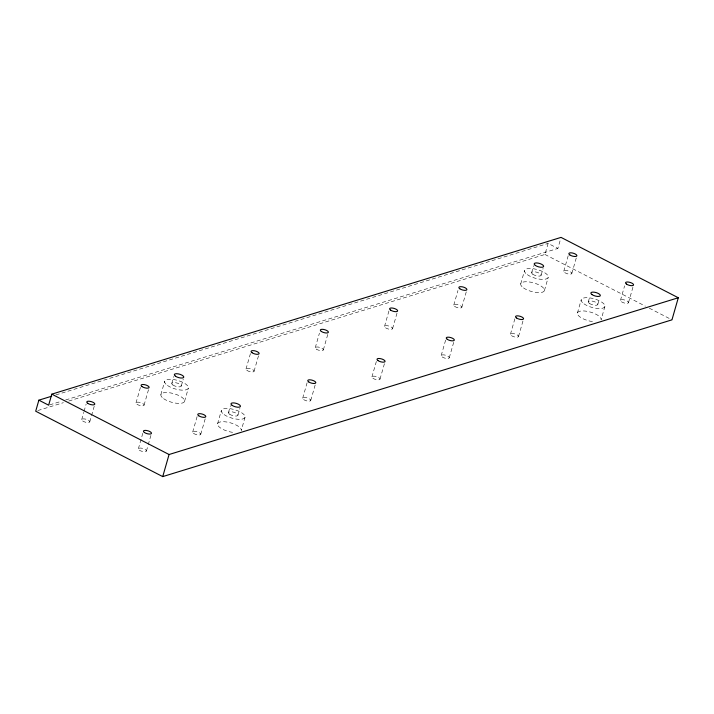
<?xml version="1.0" encoding="UTF-8"?>
<svg xmlns="http://www.w3.org/2000/svg" width="714" height="714" viewBox="0 0 714 714"><rect width="100%" height="100%" fill="white"/><g stroke="black" fill="none" stroke-linecap="round" stroke-linejoin="round"><path stroke-width="0.54" stroke-dasharray="3.57 2.68" d="M81.691 419.591L83.779 412.317M84.073 411.282L86.162 404.008M89.759 421.849L91.249 416.646M91.544 415.61L94.221 406.257M136.008 402.874L140.48 387.283M144.076 405.124L148.548 389.532M138.364 448.767L142.836 433.184M160.864 394.655L164.666 381.401M146.432 451.025L147.923 445.822M148.217 444.786L150.904 435.433M171.779 383.391L173.752 376.519M181.267 386.042L183.239 379.17M184.587 401.277L188.38 388.023M192.682 432.05L197.153 416.458M200.75 434.299L205.221 418.716M217.547 423.83L221.34 410.577M228.453 412.567L230.426 405.695M246.009 369.013L250.48 353.421M237.941 415.218L239.913 408.346M254.068 371.262L258.539 355.679M245.054 417.199L241.261 430.453A12.316 4.436 16 0 0 228.319 422.304A12.316 4.436 16 0 0 217.922 425.508A12.316 4.436 16 0 0 234.469 432.541M315.258 347.718L319.426 333.17M302.682 398.189L307.154 382.597M323.335 349.922L327.797 334.331M310.742 400.447L315.213 384.855M384.516 326.405L388.987 310.813M371.94 376.876L376.412 361.284M392.584 328.601L397.055 313.009M380 379.125L384.471 363.533M453.774 305.056L457.951 290.509M441.19 355.563L445.661 339.98M461.842 307.306L466.304 291.723M449.258 357.794L453.729 342.202M520.729 283.877L524.531 270.633M510.448 334.232L514.919 318.649M531.644 272.614L533.617 265.742M518.516 336.49L522.987 320.898M68.722 401.045L544.934 254.452L548.102 243.412L557.875 248.436L560.463 239.404M541.132 275.265L543.095 268.393M544.443 290.5L548.245 277.255M563.765 271.195L568.237 255.612M571.834 273.453L576.305 257.861M577.403 313.053L581.205 299.809M588.318 301.79L590.005 295.899M597.805 304.441L599.492 298.55M604.919 306.431L601.117 319.676A12.316 4.436 16 0 0 588.184 311.536A12.316 4.436 16 0 0 577.778 314.74A12.316 4.436 16 0 0 594.325 321.773M620.448 300.371L624.616 285.823M628.507 302.629L632.979 287.037M55.915 394.913L548.102 243.412M49.703 404.865L61.422 401.259M65.688 399.947L557.875 248.436M37.833 410.55L63.403 402.678M544.934 254.452L645.376 306.163M649.321 308.189L671.963 319.845M163.64 398.68A12.316 4.436 16 0 0 183.917 402.285A12.316 4.436 16 0 0 170.619 392.932A12.316 4.436 16 0 0 163.64 398.68M523.496 287.912A12.316 4.436 16 0 0 543.782 291.508A12.316 4.436 16 0 0 530.475 282.155A12.316 4.436 16 0 0 523.496 287.912M139.31 450.141A4.186 1.508 16 0 0 146.209 451.364A4.186 1.508 16 0 0 141.684 448.187A4.186 1.508 16 0 0 139.31 450.141M82.637 420.965A4.186 1.508 16 0 0 89.527 422.188A4.186 1.508 16 0 0 85.011 419.011A4.186 1.508 16 0 0 82.637 420.965M136.954 404.24A4.186 1.508 16 0 0 143.853 405.463A4.186 1.508 16 0 0 139.328 402.285A4.186 1.508 16 0 0 136.954 404.24M193.628 433.416A4.186 1.508 16 0 0 200.527 434.647A4.186 1.508 16 0 0 196.002 431.461A4.186 1.508 16 0 0 193.628 433.416M172.886 384.998A4.927 1.776 16 0 0 180.999 386.444A4.927 1.776 16 0 0 175.68 382.704A4.927 1.776 16 0 0 172.886 384.998M229.569 414.182A4.927 1.776 16 0 0 237.682 415.619A4.927 1.776 16 0 0 232.353 411.88A4.927 1.776 16 0 0 229.569 414.182M246.946 370.387A4.186 1.508 16 0 0 253.845 371.61A4.186 1.508 16 0 0 249.32 368.424A4.186 1.508 16 0 0 246.946 370.387M303.62 399.563A4.186 1.508 16 0 0 310.519 400.786A4.186 1.508 16 0 0 305.994 397.609A4.186 1.508 16 0 0 303.62 399.563M316.248 349.092A4.186 1.508 16 0 0 323.121 350.271A4.186 1.508 16 0 0 318.506 347.093A4.186 1.508 16 0 0 316.248 349.092M372.878 378.241A4.186 1.508 16 0 0 379.777 379.464A4.186 1.508 16 0 0 375.252 376.287A4.186 1.508 16 0 0 372.878 378.241M442.162 356.938A4.186 1.508 16 0 0 449.044 358.133A4.186 1.508 16 0 0 444.474 354.965A4.186 1.508 16 0 0 442.162 356.938M385.506 327.78A4.186 1.508 16 0 0 392.379 328.949A4.186 1.508 16 0 0 387.764 325.78A4.186 1.508 16 0 0 385.506 327.78M454.72 306.431A4.186 1.508 16 0 0 461.61 307.654A4.186 1.508 16 0 0 457.085 304.467A4.186 1.508 16 0 0 454.72 306.431M511.394 335.607A4.186 1.508 16 0 0 518.284 336.829A4.186 1.508 16 0 0 513.768 333.652A4.186 1.508 16 0 0 511.394 335.607M564.712 272.569A4.186 1.508 16 0 0 571.611 273.792A4.186 1.508 16 0 0 567.086 270.615A4.186 1.508 16 0 0 564.712 272.569M621.385 301.745A4.186 1.508 16 0 0 628.284 302.968A4.186 1.508 16 0 0 623.759 299.791A4.186 1.508 16 0 0 621.385 301.745M589.425 303.405A4.927 1.776 16 0 0 597.538 304.842A4.927 1.776 16 0 0 592.218 301.103A4.927 1.776 16 0 0 589.425 303.405M532.751 274.23A4.927 1.776 16 0 0 540.864 275.666A4.927 1.776 16 0 0 535.545 271.927A4.927 1.776 16 0 0 532.751 274.23M224.116 414.611A12.316 4.436 16 0 0 244.393 418.208A12.316 4.436 16 0 0 231.095 408.854A12.316 4.436 16 0 0 224.116 414.611M167.433 385.435A12.316 4.436 16 0 0 187.72 389.032A12.316 4.436 16 0 0 174.412 379.678A12.316 4.436 16 0 0 167.433 385.435M583.972 303.834A12.316 4.436 16 0 0 604.258 307.439A12.316 4.436 16 0 0 590.951 298.086A12.316 4.436 16 0 0 583.972 303.834M527.298 274.658A12.316 4.436 16 0 0 547.584 278.255A12.316 4.436 16 0 0 534.277 268.901A12.316 4.436 16 0 0 527.298 274.658"/><path stroke-width="1.07" d="M38.868 400.161L35.7 411.21L162.73 476.604L671.963 319.845L678.3 297.765L561.043 237.396L51.801 394.155L48.641 405.195L38.868 400.161L51.649 396.225M162.73 476.604L169.066 454.515L678.3 297.765M51.801 394.155L169.066 454.515M144.38 432.47A4.186 1.508 16 0 0 151.27 433.693A4.186 1.508 16 0 0 146.745 430.515A4.186 1.508 16 0 0 144.38 432.47M198.697 415.753A4.186 1.508 16 0 0 205.587 416.976A4.186 1.508 16 0 0 201.071 413.799A4.186 1.508 16 0 0 198.697 415.753M142.015 386.577A4.186 1.508 16 0 0 148.914 387.8A4.186 1.508 16 0 0 144.389 384.623A4.186 1.508 16 0 0 142.015 386.577M232.095 405.347A4.927 1.776 16 0 0 240.207 406.784A4.927 1.776 16 0 0 234.888 403.044A4.927 1.776 16 0 0 232.095 405.347M175.421 376.171A4.927 1.776 16 0 0 183.534 377.608A4.927 1.776 16 0 0 178.214 373.868A4.927 1.776 16 0 0 175.421 376.171M308.689 381.892A4.186 1.508 16 0 0 315.588 383.115A4.186 1.508 16 0 0 311.063 379.937A4.186 1.508 16 0 0 308.689 381.892M87.697 403.294A4.186 1.508 16 0 0 94.596 404.517A4.186 1.508 16 0 0 90.071 401.339A4.186 1.508 16 0 0 87.697 403.294M252.015 352.716A4.186 1.508 16 0 0 258.914 353.939A4.186 1.508 16 0 0 254.389 350.761A4.186 1.508 16 0 0 252.015 352.716M626.455 284.074A4.186 1.508 16 0 0 633.354 285.305A4.186 1.508 16 0 0 628.829 282.119A4.186 1.508 16 0 0 626.455 284.074M569.781 254.898A4.186 1.508 16 0 0 576.671 256.121A4.186 1.508 16 0 0 572.155 252.943A4.186 1.508 16 0 0 569.781 254.898M535.286 265.394A4.927 1.776 16 0 0 543.399 266.831A4.927 1.776 16 0 0 538.079 263.091A4.927 1.776 16 0 0 535.286 265.394M591.96 294.57A4.927 1.776 16 0 0 600.072 296.007A4.927 1.776 16 0 0 594.753 292.267A4.927 1.776 16 0 0 591.96 294.57M516.454 317.935A4.186 1.508 16 0 0 523.353 319.158A4.186 1.508 16 0 0 518.828 315.981A4.186 1.508 16 0 0 516.454 317.935M459.78 288.759A4.186 1.508 16 0 0 466.679 289.982A4.186 1.508 16 0 0 462.154 286.805A4.186 1.508 16 0 0 459.78 288.759M447.223 339.275A4.186 1.508 16 0 0 454.113 340.471A4.186 1.508 16 0 0 449.534 337.294A4.186 1.508 16 0 0 447.223 339.275M390.576 310.108A4.186 1.508 16 0 0 397.448 311.277A4.186 1.508 16 0 0 392.825 308.109A4.186 1.508 16 0 0 390.576 310.108M377.947 360.57A4.186 1.508 16 0 0 384.846 361.802A4.186 1.508 16 0 0 380.321 358.615A4.186 1.508 16 0 0 377.947 360.57M321.318 331.43A4.186 1.508 16 0 0 328.19 332.599A4.186 1.508 16 0 0 323.576 329.431A4.186 1.508 16 0 0 321.318 331.43"/></g></svg>
